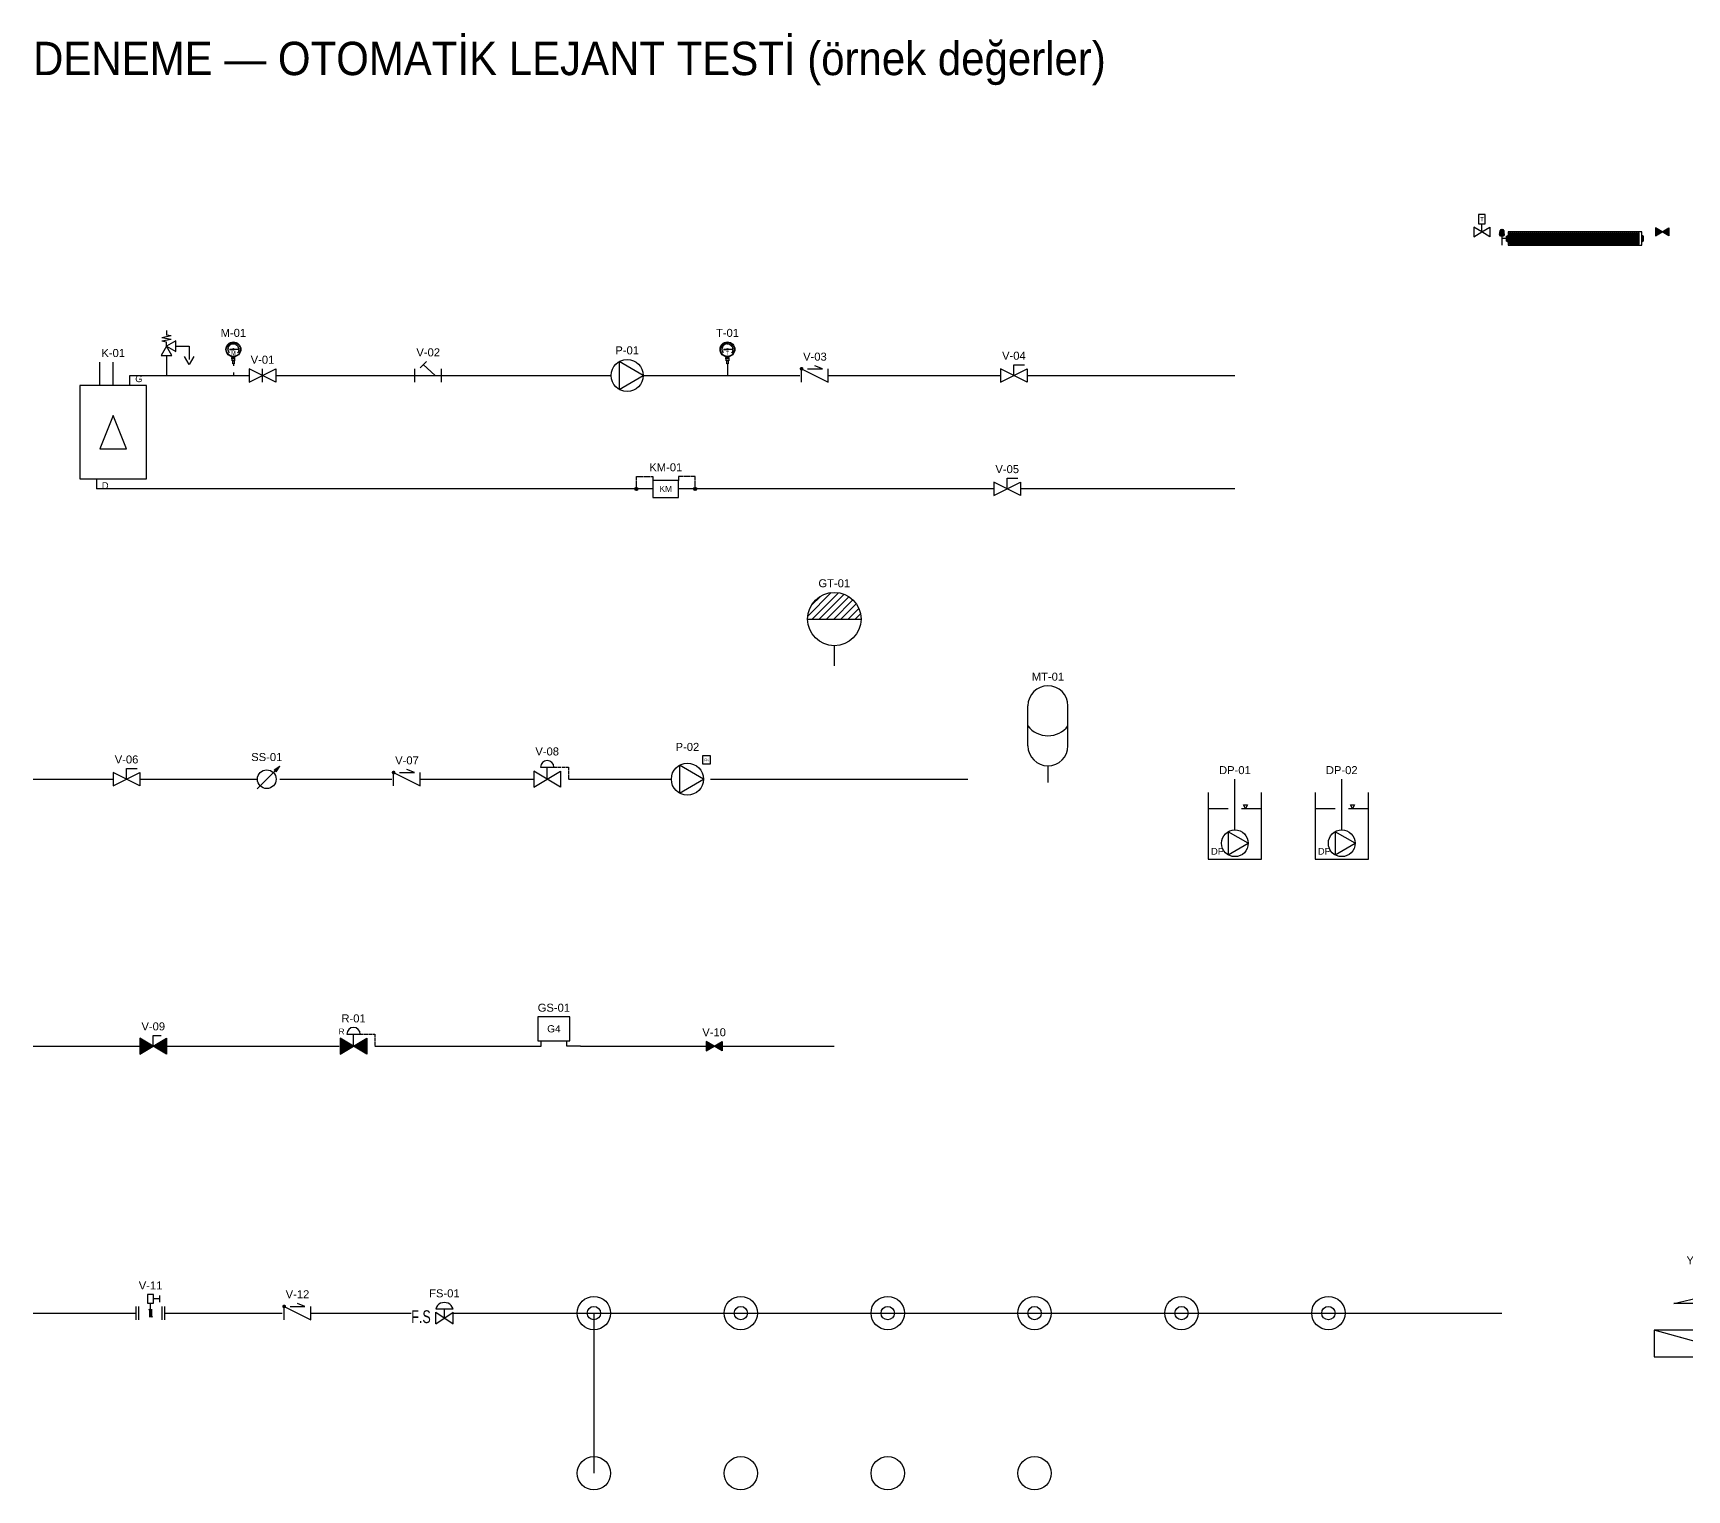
# Model space of a CAD drawing. Header units: centimetres. Extents: x 0 to 5366, y -611 to 559.
# Drawn here: x 0 to 1238, y -532 to 559 of the extents above; entities that cross this region are included whole.
import ezdxf
from ezdxf.enums import TextEntityAlignment as Align

# ---------------------------------------------------------------- set-up
doc = ezdxf.new("R2010")
doc.units = ezdxf.units.CM
doc.linetypes.add('DASHED', pattern=[1.524, 1.27, -0.254])
for name, color, linetype in [('MTY-RADYATÖR', 2, 'Continuous'), ('MTY-TEFRIS-CIKTI', 250, 'Continuous'), ('MTY-VANA', 1, 'Continuous'), ('ROTAS-DOGALGAZ-BORU', 2, 'Continuous'), ('ROTAS-DOGALGAZ-SEMBOL', 2, 'Continuous'), ('ROTAS-ISITMA-DONUS', 30, 'DASHED'), ('ROTAS-ISITMA-GIDIS', 10, 'Continuous'), ('ROTAS-ISITMA-SEMBOL', 1, 'Continuous'), ('ROTAS-LEJANT-BASLIK', 5, 'Continuous'), ('ROTAS-SIHHI-SEMBOL', 5, 'Continuous'), ('ROTAS-SIHHI-SOGUK-SU', 5, 'Continuous'), ('ROTAS-YANGIN-SEMBOL', 10, 'Continuous'), ('ROTAS-YANGIN-SPRINKLER-BORU', 140, 'Continuous')]:
    doc.layers.add(name, color=color, linetype=linetype)
doc.styles.add('CAP', font='wturkce.SHX', dxfattribs={"width": 0.65})
doc.styles.add('MTYCAPLT', font='arial.ttf', dxfattribs={"width": 0.65, "height": 1})
doc.styles.add('ROTAS', font='arial.ttf')

# ---------------------------------------------------------------- blocks, each defined once
blk = doc.blocks.new('ROTAS-KAZAN')
for p, q in [((-10, 35), (-10, 52.5)), ((0, 35), (0, 52.5)), ((12.5, 35), (12.5, 42.5)), ((-12.5, -35), (-12.5, -42.5))]:
    blk.add_line(p, q)
for points in [[(-25, -35), (25, -35), (25, 35), (-25, 35)], [(-10, -12.5), (10, -12.5), (0, 12.5)]]:
    blk.add_lwpolyline(points, close=True)
at = {"style": 'ROTAS'}
for s, p in [('G', (16.5, 40)), ('D', (-8.5, -40))]:
    blk.add_text(s, height=5, dxfattribs=at).set_placement(p, align=Align.MIDDLE_LEFT)
blk.add_attdef('NO', text='', height=6, dxfattribs=at).set_placement((0, 55.5), align=Align.BOTTOM_CENTER)
blk = doc.blocks.new('MTY-KELEBEK VANA')
at = {"layer": 'MTY-VANA'}
blk.add_line((0, -5), (0, 5), dxfattribs=at)
blk.add_lwpolyline([(-10, 5), (-10, -5), (10, 5), (10, -5), (-10, 5)], dxfattribs=at)
at = {"layer": 'MTY-VANA', "style": 'CAP', "width": 0.65}
blk.add_attdef('CAP', text='', height=5, rotation=206.5651, dxfattribs=at).set_placement((0, 0), align=Align.CENTER)
blk = doc.blocks.new('MTY-PISLIK TUTUCU')
at = {"layer": 'MTY-VANA'}
for p, q in [((-10, -5), (-10, 5)), ((-10, 0), (10, 0)), ((10, -5), (10, 5))]:
    blk.add_line(p, q, dxfattribs=at)
at = {"layer": 'MTY-VANA', "color": 1, "ltscale": 75}
for p, q in [((-6.1, 5.8), (-1.4, 10.5)), ((5.1, 0), (-3.7, 8.1))]:
    blk.add_line(p, q, dxfattribs=at)
at = {"layer": 'MTY-VANA', "style": 'CAP', "width": 0.65}
blk.add_attdef('CAP', text='', height=5, dxfattribs=at).set_placement((0, 0), align=Align.CENTER)
blk = doc.blocks.new('ROTAS-POMPA')
blk.add_lwpolyline([(12, 0), (-6, 10.4), (-6, -10.4)], close=True)
blk.add_circle((0, 0), 12)
at = {"style": 'ROTAS'}
blk.add_attdef('NO', text='', height=6, dxfattribs=at).set_placement((0, 15), align=Align.BOTTOM_CENTER)
blk = doc.blocks.new('MTY-CEKVALF VANA')
at = {"layer": 'MTY-VANA'}
h = blk.add_hatch(color=256, dxfattribs=at)
edge = h.paths.add_edge_path()
edge.add_arc((-10, 5), 1.41, 180, 540, ccw=False)
for p, q in [((-10, -5), (-10, 5)), ((-10, 5), (10, -5)), ((-5.6, 5), (5.6, 5)), ((5.6, 5), (0, 7.3)), ((10, -5), (10, 5))]:
    blk.add_line(p, q, dxfattribs=at)
at = {"layer": 'MTY-VANA', "style": 'CAP', "width": 0.65}
blk.add_attdef('CAP', text='', height=5, rotation=153.4349, dxfattribs=at).set_placement((0, 0), align=Align.CENTER)
blk = doc.blocks.new('MTY-KURESEL VANA')
at = {"layer": 'MTY-VANA'}
for p, q in [((0, 0), (0, 8)), ((0, 8), (8, 8))]:
    blk.add_line(p, q, dxfattribs=at)
blk.add_lwpolyline([(-10, 5), (-10, -5), (10, 5), (10, -5), (-10, 5)], dxfattribs=at)
at = {"layer": 'MTY-VANA', "style": 'CAP', "width": 0.65}
blk.add_attdef('CAP', text='', height=5, rotation=26.5651, dxfattribs=at).set_placement((0, 0), align=Align.CENTER)
blk = doc.blocks.new('ROTAS-KALORIMETRE')
for points in [[(-20.8, 0), (-20.8, 0.3), (-21, 0.6), (-21.2, 0.8), (-21.4, 1), (-21.7, 1.2), (-22, 1.2), (-22.3, 1.2), (-22.6, 1), (-22.8, 0.8), (-23, 0.6), (-23.2, 0.3), (-23.2, 0), (-23.2, -0.3), (-23, -0.6), (-22.8, -0.8), (-22.6, -1), (-22.3, -1.2), (-22, -1.2), (-21.7, -1.2), (-21.4, -1), (-21.2, -0.8), (-21, -0.6), (-20.8, -0.3)], [(23.2, 0), (23.2, 0.3), (23, 0.6), (22.8, 0.8), (22.6, 1), (22.3, 1.2), (22, 1.2), (21.7, 1.2), (21.4, 1), (21.2, 0.8), (21, 0.6), (20.8, 0.3), (20.8, 0), (20.8, -0.3), (21, -0.6), (21.2, -0.8), (21.4, -1), (21.7, -1.2), (22, -1.2), (22.3, -1.2), (22.6, -1), (22.8, -0.8), (23, -0.6), (23.2, -0.3)]]:
    blk.add_hatch(color=7).paths.add_polyline_path(points)
at = {"linetype": 'DASHED', "ltscale": 1.2}
for points in [[(-22, 1.2), (-22, 9.4), (-9.6, 9.4), (-9.6, 6.4)], [(22, 1.2), (22, 9.4), (9.6, 9.4), (9.6, 6.4)]]:
    blk.add_lwpolyline(points, dxfattribs=at)
blk.add_lwpolyline([(-9.6, -6.4), (9.6, -6.4), (9.6, 6.4), (-9.6, 6.4)], close=True)
for centre in [(-22, 0), (22, 0)]:
    blk.add_circle(centre, 1.2)
at = {"style": 'ROTAS'}
blk.add_text('KM', height=4.48, dxfattribs=at).set_placement((0, 0), align=Align.MIDDLE_CENTER)
blk.add_attdef('NO', text='', height=6, dxfattribs=at).set_placement((0, 12.4), align=Align.BOTTOM_CENTER)
blk = doc.blocks.new('ROTAS-GENLESME-KAPALI')
h = blk.add_hatch()
h.set_pattern_fill('ANSI31', scale=1.2)
h.paths.add_polyline_path([(20, 0), (19.6, 3.9), (18.5, 7.7), (16.6, 11.1), (14.1, 14.1), (11.1, 16.6), (7.7, 18.5), (3.9, 19.6), (0, 20), (-3.9, 19.6), (-7.7, 18.5), (-11.1, 16.6), (-14.1, 14.1), (-16.6, 11.1), (-18.5, 7.7), (-19.6, 3.9), (-20, 0)])
for p, q in [((-20, 0), (20, 0)), ((0, -20), (0, -35))]:
    blk.add_line(p, q)
blk.add_circle((0, 0), 20)
at = {"style": 'ROTAS'}
blk.add_attdef('NO', text='', height=6, dxfattribs=at).set_placement((0, 23), align=Align.BOTTOM_CENTER)
blk = doc.blocks.new('MTY-MANOMETRE')
at = {"layer": 'MTY-VANA', "color": 1}
for p, q in [((-3.7, 19.8), (-4.5, 19.9)), ((-3.7, 19.2), (-4.5, 19.1)), ((-3.5, 20.5), (-4.4, 20.7)), ((-3.6, 18.6), (-4.4, 18.4)), ((-3.3, 21.1), (-4.1, 21.4)), ((-3.3, 18), (-4.1, 17.6)), ((-3, 21.6), (-3.7, 22.1)), ((-3, 17.4), (-3.7, 16.9)), ((-2.6, 22.1), (-3.2, 22.7)), ((-2.7, 19.7), (-0.6, 19.7)), ((-2.7, 19.7), (-2.7, 19.3)), ((-2.7, 19.3), (-0.6, 19.4)), ((-2.1, 22.5), (-2.6, 23.2)), ((-1.5, 22.9), (-1.9, 23.6)), ((-1.2, 12.5), (-1.2, 13.4)), ((1.2, 12.5), (-1.2, 12.5)), ((-0.9, 23.1), (-1.1, 23.9)), ((0.9, 13.5), (-0.9, 13.5)), ((-0.9, 10.9), (-0.9, 12.5)), ((-0.7, 13.5), (-0.7, 14)), ((-0.5, 12.6), (-0.5, 13.4)), ((-0.3, 23.2), (-0.4, 24)), ((0.4, 23.2), (0.4, 24)), ((4.5, 19.5), (0.5, 19.6)), ((4.5, 19.5), (0.6, 19.4)), ((0.6, 12.6), (0.6, 13.4)), ((0.7, 13.5), (0.7, 14)), ((0.9, 12.5), (0.9, 10.9)), ((1, 23.1), (1.2, 23.9)), ((1.2, 12.5), (1.2, 13.4)), ((1.6, 22.9), (2, 23.6)), ((2.1, 22.5), (2.6, 23.2)), ((2.6, 22.1), (3.2, 22.7)), ((3, 17.4), (3.7, 16.9)), ((3.1, 21.6), (3.7, 22.1)), ((3.4, 21.1), (4.1, 21.4)), ((3.4, 17.9), (4.1, 17.6)), ((3.6, 20.5), (4.4, 20.7)), ((3.6, 18.5), (4.4, 18.3)), ((3.7, 19.8), (4.5, 19.9)), ((3.7, 19.2), (4.5, 19.1)), ((0.9, 10.9), (-0.9, 10.9)), ((-0.5, 8.6), (-0.5, 10.9)), ((0.5, 8.6), (-0.5, 8.6)), ((0, 8.6), (0, 7.3)), ((0, 2.3), (0, 0)), ((0.5, 10.9), (0.5, 8.6))]:
    blk.add_line(p, q, dxfattribs=at)
for radius in [5.58, 5.3, 0.576]:
    blk.add_circle((0, 19.5), radius, dxfattribs=at)
for centre, radius, start, end in [((-0.9, 13), 0.576, 54.6994, 125.3066), ((-0.9, 13.1), 0.576, 234.694, 305.3013), ((0, 12.2), 1.33, 65.9035, 113.6507), ((0, 13.8), 1.33, 246.3499, 294.0971), ((0.9, 13), 0.576, 54.6934, 125.3006), ((0.9, 13.1), 0.576, 234.7001, 305.3073)]:
    blk.add_arc(centre, radius, start, end, dxfattribs=at)
at = {"layer": 'MTY-VANA', "width": 0.7}
blk.add_text('M', height=3.59, dxfattribs=at).set_placement((0, 15, 0), align=Align.CENTER)
at = {"layer": 'MTY-VANA', "style": 'CAP', "width": 0.65}
blk.add_attdef('CAP', text='', height=5, rotation=90, dxfattribs=at).set_placement((0, 0), align=Align.CENTER)
blk = doc.blocks.new('MTY-TERMOMETRE')
at = {"layer": 'MTY-VANA', "color": 1}
for p, q in [((-3.7, 19.8), (-4.5, 19.9)), ((-3.7, 19.2), (-4.5, 19.1)), ((-3.5, 20.5), (-4.4, 20.7)), ((-3.6, 18.6), (-4.4, 18.4)), ((-3.3, 21.1), (-4.1, 21.4)), ((-3.3, 18), (-4.1, 17.6)), ((-3, 21.6), (-3.7, 22.1)), ((-3, 17.4), (-3.7, 16.9)), ((-2.6, 22.1), (-3.2, 22.7)), ((-2.7, 19.7), (-0.6, 19.7)), ((-2.7, 19.7), (-2.7, 19.3)), ((-2.7, 19.3), (-0.6, 19.4)), ((-2.1, 22.5), (-2.6, 23.2)), ((-1.5, 22.9), (-1.9, 23.6)), ((-1.2, 12.5), (-1.2, 13.4)), ((1.2, 12.5), (-1.2, 12.5)), ((-0.9, 23.1), (-1.1, 23.9)), ((0.9, 13.5), (-0.9, 13.5)), ((-0.9, 10.9), (-0.9, 12.5)), ((-0.7, 13.5), (-0.7, 14)), ((-0.5, 12.6), (-0.5, 13.4)), ((-0.3, 23.2), (-0.4, 24)), ((0.4, 23.2), (0.4, 24)), ((4.5, 19.5), (0.5, 19.6)), ((4.5, 19.5), (0.6, 19.4)), ((0.6, 12.6), (0.6, 13.4)), ((0.7, 13.5), (0.7, 14)), ((0.9, 12.5), (0.9, 10.9)), ((1, 23.1), (1.2, 23.9)), ((1.2, 12.5), (1.2, 13.4)), ((1.6, 22.9), (2, 23.6)), ((2.1, 22.5), (2.6, 23.2)), ((2.6, 22.1), (3.2, 22.7)), ((3, 17.4), (3.7, 16.9)), ((3.1, 21.6), (3.7, 22.1)), ((3.4, 21.1), (4.1, 21.4)), ((3.4, 17.9), (4.1, 17.6)), ((3.6, 20.5), (4.4, 20.7)), ((3.6, 18.5), (4.4, 18.3)), ((3.7, 19.8), (4.5, 19.9)), ((3.7, 19.2), (4.5, 19.1)), ((0.9, 10.9), (-0.9, 10.9)), ((-0.5, 8.6), (-0.5, 10.9)), ((0.5, 8.6), (-0.5, 8.6)), ((0, 8.6), (0, 0)), ((0.5, 10.9), (0.5, 8.6))]:
    blk.add_line(p, q, dxfattribs=at)
for radius in [5.58, 5.3, 0.576]:
    blk.add_circle((0, 19.5), radius, dxfattribs=at)
for centre, radius, start, end in [((-0.9, 13), 0.576, 54.6994, 125.3066), ((-0.9, 13.1), 0.576, 234.694, 305.3013), ((0, 12.2), 1.33, 65.9035, 113.6507), ((0, 13.8), 1.33, 246.3499, 294.0971), ((0.9, 13), 0.576, 54.6934, 125.3006), ((0.9, 13.1), 0.576, 234.7001, 305.3073)]:
    blk.add_arc(centre, radius, start, end, dxfattribs=at)
at = {"layer": 'MTY-VANA', "style": 'MTYCAPLT', "width": 0.65}
blk.add_text('T', height=3, dxfattribs=at).set_placement((0, 15, 0), align=Align.CENTER)
blk.add_attdef('CAP', text='', height=1, rotation=270, dxfattribs=at).set_placement((0, 0), align=Align.CENTER)
blk = doc.blocks.new('MTY-EMNİYET VENTİLİ')
at = {"layer": 'MTY-VANA'}
for p, q in [((3.5, 29.6), (-3.5, 28.3)), ((3.5, 27), (-3.5, 28.3)), ((3.5, 27), (-3.5, 25.6)), ((0, 25), (-3.5, 25.6)), ((0, 33.7), (0, 30.3)), ((3.5, 29.6), (0, 30.3)), ((7, 26), (0, 22)), ((0, 22), (0, 25)), ((7, 18), (7, 26)), ((0, 22), (-4, 15)), ((-4, 15), (4, 15)), ((0, 22), (7, 18)), ((4, 15), (0, 22)), ((0, 15), (0, 0)), ((7, 22), (17, 22)), ((17, 8.3), (13.5, 14.3)), ((17, 22), (17, 12)), ((20.5, 14.3), (17, 8.3))]:
    blk.add_line(p, q, dxfattribs=at)
at = {"layer": 'MTY-VANA', "style": 'MTYCAPLT', "width": 0.65}
blk.add_attdef('CAP', text='', height=10, rotation=358.601, dxfattribs=at).set_placement((0.8, 6.1), align=Align.CENTER)
blk = doc.blocks.new('MTY-SU SAYACI')
at = {"layer": 'MTY-VANA'}
blk.add_hatch(color=256, dxfattribs=at).paths.add_polyline_path([(9.8, 9.8), (5.6, 7), (7, 5.6)])
for p, q in [((-7.3, -7.3), (6.3, 6.3)), ((5.6, 7), (9.8, 9.8)), ((7, 5.6), (5.6, 7)), ((7, 5.6), (9.8, 9.8))]:
    blk.add_line(p, q, dxfattribs=at)
blk.add_circle((0, 0), 7, dxfattribs=at)
blk.add_attdef('CAP', (2, 0.9), '', height=2.5, rotation=225, dxfattribs=at)
blk = doc.blocks.new('ROTAS-BASINC-DUSURUCU')
for p, q in [((-5, 9), (5, 9)), ((0, 0), (0, 9))]:
    blk.add_line(p, q)
for points in [[(-10, 6), (-10, -6), (0, 0)], [(10, 6), (10, -6), (0, 0)]]:
    blk.add_lwpolyline(points, close=True)
at = {"linetype": 'DASHED', "ltscale": 2}
blk.add_lwpolyline([(5, 9), (16, 9), (16, 0)], dxfattribs=at)
blk.add_arc((0, 9), 5, 0, 180)
at = {"style": 'ROTAS'}
blk.add_attdef('NO', text='', height=6, dxfattribs=at).set_placement((0, 18), align=Align.BOTTOM_CENTER)
blk = doc.blocks.new('ROTAS-POMPA-FK')
for points in [[(11.4, 11.4), (17.4, 11.4), (17.4, 17.4), (11.4, 17.4)], [(12, 0), (-6, 10.4), (-6, -10.4)]]:
    blk.add_lwpolyline(points, close=True)
blk.add_circle((0, 0), 12)
at = {"style": 'ROTAS'}
blk.add_text('FK', height=1.92, dxfattribs=at).set_placement((14.4, 14.4), align=Align.MIDDLE_CENTER)
blk.add_attdef('NO', text='', height=6, dxfattribs=at).set_placement((0, 22), align=Align.BOTTOM_CENTER)
blk = doc.blocks.new('ROTAS-MEMBRANLI-TANK')
for p, q in [((-15, -15), (-15, 15)), ((15, -15), (15, 15)), ((0, -30), (0, -42.5))]:
    blk.add_line(p, q)
for centre, radius, start, end in [((0, 15), 15, 0, 180), ((0, 11.25), 18.75, 216.8699, 323.1301), ((0, -15), 15, 180, 360)]:
    blk.add_arc(centre, radius, start, end)
at = {"style": 'ROTAS'}
blk.add_attdef('NO', text='', height=6, dxfattribs=at).set_placement((0, 33), align=Align.BOTTOM_CENTER)
blk = doc.blocks.new('ROTAS-DALGIC-POMPA')
for p, q in [((0, 22), (0, 60)), ((-20, 38), (-5, 38)), ((5, 38), (20, 38))]:
    blk.add_line(p, q)
blk.add_lwpolyline([(-20, 50), (-20, 0), (20, 0), (20, 50)])
for points in [[(6.5, 40.7), (9.5, 40.7), (8, 38)], [(10, 12), (-5, 20.66), (-5, 3.34)]]:
    blk.add_lwpolyline(points, close=True)
blk.add_circle((0, 12), 10)
at = {"style": 'ROTAS'}
blk.add_text('DP', height=5, dxfattribs=at).set_placement((-13, 6), align=Align.MIDDLE_CENTER)
blk.add_attdef('NO', text='', height=6, dxfattribs=at).set_placement((0, 63), align=Align.BOTTOM_CENTER)
blk = doc.blocks.new('ROTAS-GAZ-KESME-VANASI')
for points in [[(-10, 6), (-10, -6), (0, 0)], [(10, 6), (10, -6), (0, 0)]]:
    blk.add_hatch(color=7).paths.add_polyline_path(points)
for p, q in [((0, 0), (0, 8)), ((0, 8), (6, 8))]:
    blk.add_line(p, q)
for points in [[(-10, 6), (-10, -6), (0, 0)], [(10, 6), (10, -6), (0, 0)]]:
    blk.add_lwpolyline(points, close=True)
at = {"style": 'ROTAS'}
blk.add_attdef('NO', text='', height=6, dxfattribs=at).set_placement((0, 12), align=Align.BOTTOM_CENTER)
blk = doc.blocks.new('ROTAS-REGULATOR')
for points in [[(-10, 6), (-10, -6), (0, 0)], [(10, 6), (10, -6), (0, 0)]]:
    blk.add_hatch(color=7).paths.add_polyline_path(points)
for p, q in [((-5, 9), (5, 9)), ((0, 0), (0, 9))]:
    blk.add_line(p, q)
for points in [[(-10, 6), (-10, -6), (0, 0)], [(10, 6), (10, -6), (0, 0)]]:
    blk.add_lwpolyline(points, close=True)
at = {"linetype": 'DASHED', "ltscale": 2}
blk.add_lwpolyline([(5, 9), (16, 9), (16, 0)], dxfattribs=at)
blk.add_arc((0, 9), 5, 0, 180)
at = {"style": 'ROTAS'}
blk.add_text('R', height=4.4, dxfattribs=at).set_placement((-9, 11), align=Align.MIDDLE_CENTER)
blk.add_attdef('NO', text='', height=6, dxfattribs=at).set_placement((0, 18), align=Align.BOTTOM_CENTER)
blk = doc.blocks.new('ROTAS-GAZ-SAYACI')
blk.add_lwpolyline([(-12, 4), (12, 4), (12, 22), (-12, 22)], close=True)
for points in [[(-20, 0), (-9.6, 0), (-9.6, 4)], [(20, 0), (9.6, 0), (9.6, 4)]]:
    blk.add_lwpolyline(points)
at = {"style": 'ROTAS'}
blk.add_text('G4', height=5.4, dxfattribs=at).set_placement((0, 13), align=Align.MIDDLE_CENTER)
blk.add_attdef('NO', text='', height=6, dxfattribs=at).set_placement((0, 25), align=Align.BOTTOM_CENTER)
blk = doc.blocks.new('ROTAS-GAZ-CIHAZ-VANASI')
for points in [[(-6, 3.6), (-6, -3.6), (0, 0)], [(6, 3.6), (6, -3.6), (0, 0)]]:
    blk.add_hatch(color=7).paths.add_polyline_path(points)
for points in [[(-6, 3.6), (-6, -3.6), (0, 0)], [(6, 3.6), (6, -3.6), (0, 0)]]:
    blk.add_lwpolyline(points, close=True)
blk = doc.blocks.new('MTY-IZLENEBILIR KELEBEK VANA')
at = {"layer": 'MTY-VANA'}
for p, q in [((7, 8.2), (7, 13.1)), ((7, 8.2), (7, 13.1)), ((7, 8.2), (7, 13.1)), ((7, 8.2), (7, 13.1)), ((-1.2, 3.1), (1.2, -3.1)), ((-1.2, 3.1), (1.2, -3.1)), ((-1.2, 3.1), (1.2, -3.1)), ((7, 10.6), (2.2, 10.6)), ((7, 10.6), (2.2, 10.6)), ((7, 10.6), (2.2, 10.6)), ((7, 10.6), (2.2, 10.6))]:
    blk.add_line(p, q, dxfattribs=at)
at = {"layer": 'MTY-VANA', "linetype": 'Continuous'}
for p, q in [((-10.7, -5.1), (-10.7, 4.9)), ((-10.7, -5.1), (-10.7, 4.9)), ((-10.7, -5.1), (-10.7, 4.9)), ((-10.7, -5.1), (-10.7, 4.9)), ((-8.7, -5.1), (-8.7, 4.9)), ((-8.7, -5.1), (-8.7, 4.9)), ((-8.7, -5.1), (-8.7, 4.9)), ((-8.7, -5.1), (-8.7, 4.9)), ((0, 0), (0, 7.4)), ((0, 0), (0, 7.4)), ((0, 0), (0, 7.4)), ((0, 0), (0, 7.4)), ((8.7, -5.1), (8.7, 4.9)), ((8.7, -5.1), (8.7, 4.9)), ((8.7, -5.1), (8.7, 4.9)), ((8.7, -5.1), (8.7, 4.9)), ((10.7, -5.1), (10.7, 4.9)), ((10.7, -5.1), (10.7, 4.9)), ((10.7, -5.1), (10.7, 4.9)), ((10.7, -5.1), (10.7, 4.9))]:
    blk.add_line(p, q, dxfattribs=at)
at = {"layer": 'MTY-VANA'}
blk.add_lwpolyline([(-2.2, 13.9), (-2.2, 7.4), (2.2, 7.4), (2.2, 13.9)], close=True, dxfattribs=at)
blk.add_lwpolyline([(-2.2, 13.9), (-2.2, 7.4), (2.2, 7.4), (2.2, 13.9)], close=True, dxfattribs=at)
blk.add_lwpolyline([(-2.2, 13.9), (-2.2, 7.4), (2.2, 7.4), (2.2, 13.9)], close=True, dxfattribs=at)
blk.add_lwpolyline([(-2.2, 13.9), (-2.2, 7.4), (2.2, 7.4), (2.2, 13.9)], close=True, dxfattribs=at)
at = {"layer": 'MTY-VANA', "linetype": 'Continuous'}
blk.add_trace([(-1.2, 3.1), (1.2, 3.1), (-1.2, -3.1), (1.2, -3.1)], dxfattribs=at)
blk.add_trace([(-1.2, 3.1), (1.2, 3.1), (-1.2, -3.1), (1.2, -3.1)], dxfattribs=at)
blk.add_trace([(-1.2, 3.1), (1.2, 3.1), (-1.2, -3.1), (1.2, -3.1)], dxfattribs=at)
blk.add_trace([(-1.2, 3.1), (1.2, 3.1), (-1.2, -3.1), (1.2, -3.1)], dxfattribs=at)
at = {"layer": 'MTY-VANA', "style": 'CAP', "width": 0.65}
blk.add_attdef('CAP', text='', height=5, rotation=270, dxfattribs=at).set_placement((0, 0), align=Align.CENTER)
blk = doc.blocks.new('ROTAS-AKIS-ANAHTARI')
for p, q in [((-6.5, 3.1), (6.5, 3.1)), ((-6.5, -8), (-6.5, 0.8)), ((-6.5, 0.8), (6.5, -8)), ((-6.5, -8), (6.5, 0.8)), ((0, -3.6), (0, 3.1)), ((6.5, -8), (6.5, 0.8))]:
    blk.add_line(p, q)
blk.add_lwpolyline([(6.5, 3.1), (5.9, 4.4), (5.1, 5.6), (4, 6.6), (2.8, 7.4), (1.4, 7.8), (0, 8), (-1.5, 7.8), (-2.9, 7.4), (-4.1, 6.6), (-5.2, 5.6), (-6, 4.4), (-6.5, 3.1)])
at = {"style": 'ROTAS', "width": 0.7}
blk.add_text('F.S', height=9.6, dxfattribs=at).set_placement((-24.8, -7.5))
at = {"style": 'ROTAS'}
blk.add_attdef('NO', text='', height=6, dxfattribs=at).set_placement((0, 11), align=Align.BOTTOM_CENTER)
blk = doc.blocks.new('ROTAS-SPRINKLER-SARKIK')
for radius in [12.5, 5]:
    blk.add_circle((0, 0), radius)
blk = doc.blocks.new('ROTAS-SPRINKLER-DIK')
blk.add_circle((0, 0), 12.5)
blk = doc.blocks.new('ROTAS-YANGIN-DOLABI-PLAN')
for p, q in [((0, 32.8), (-5, 22)), ((5, 22), (0, 32.8)), ((-5, 22), (5, 22)), ((0, 22), (0, 12.3)), ((-21.2, 7.3), (0, 12.3)), ((21.2, 7.3), (-21.2, 7.3)), ((0, 2.3), (21.2, 7.3)), ((0, 2.3), (0, -7.8)), ((36, -32.8), (-36, -12.8)), ((30, -22.8), (30, -22.8))]:
    blk.add_line(p, q)
for points in [[(-36, -12.8), (-36, -32.8), (36, -32.8), (36, -12.8), (-36, -12.8)], [(36, -32.8), (-36, -12.8), (-36, -32.8), (36, -32.8)]]:
    blk.add_lwpolyline(points)
blk.add_circle((30, -22.8), 3.25)
at = {"style": 'ROTAS'}
blk.add_attdef('NO', text='', height=6, dxfattribs=at).set_placement((0, 35.8), align=Align.BOTTOM_CENTER)
blk = doc.blocks.new('MTY-RADYATOR Panel')
at = {"layer": 'MTY-RADYATÖR', "color": 15}
for p, q in [((-1.9, 8.2), (-1.4, 11.2)), ((-1.9, 8.2), (1.9, 8.2)), ((1.9, 8), (-1.9, 8)), ((-1.4, 11.2), (1.4, 11.2)), ((-1.3, 11.2), (-1.3, 8.2)), ((-1.1, 11.7), (1.1, 11.7)), ((-1.1, 7.2), (1.1, 7.2)), ((-0.7, 11.2), (-0.7, 8.2)), ((-0.6, 11.9), (0.6, 11.9)), ((0, 11.2), (0, 8.2)), ((0.6, 11.2), (0.6, 8.2)), ((1.3, 11.2), (1.3, 8.2)), ((1.9, 8.2), (1.4, 11.2)), ((3.4, 6.9), (3.8, 6.9)), ((3.4, 3.1), (3.4, 6.9)), ((3.4, 6.3), (3.8, 6.3)), ((3.4, 3.7), (3.8, 3.7)), ((3.4, 3.1), (3.8, 3.1)), ((3.8, 2.8), (3.8, 7.2)), ((3.8, 7.2), (4, 7.2)), ((3.8, 2.8), (4, 2.8)), ((4, 7.2), (4.4, 7.3)), ((4, 2.8), (4, 7.2)), ((4, 2.8), (4.4, 2.7)), ((105.3, 7.2), (104.9, 7.3)), ((105.3, 2.8), (104.9, 2.7)), ((105.3, 2.8), (105.3, 7.2)), ((105.5, 7.2), (105.3, 7.2)), ((105.5, 2.8), (105.3, 2.8)), ((105.5, 2.8), (105.5, 7.2)), ((105.9, 6.9), (105.5, 6.9)), ((105.9, 6.3), (105.5, 6.3)), ((105.9, 3.7), (105.5, 3.7)), ((105.9, 3.1), (105.5, 3.1)), ((105.9, 3.1), (105.9, 6.9))]:
    blk.add_line(p, q, dxfattribs=at)
at = {"layer": 'MTY-RADYATÖR', "color": 15, "ltscale": 0.3}
for p, q in [((0, 7.2), (0, 0)), ((3.8, 5), (0, 5))]:
    blk.add_line(p, q, dxfattribs=at)
at = {"layer": 'MTY-RADYATÖR'}
for p, q in [((5.7, 9), (5.7, 1)), ((6.7, 1), (6.7, 9)), ((7.2, 9), (7.2, 1)), ((8.2, 1), (8.2, 9)), ((8.7, 9), (8.7, 1)), ((9.7, 1), (9.7, 9)), ((10.2, 9), (10.2, 1)), ((11.2, 1), (11.2, 9)), ((11.7, 9), (11.7, 1)), ((12.7, 1), (12.7, 9)), ((13.2, 9), (13.2, 1)), ((14.2, 1), (14.2, 9)), ((14.7, 9), (14.7, 1)), ((15.7, 1), (15.7, 9)), ((16.2, 9), (16.2, 1)), ((17.2, 1), (17.2, 9)), ((17.7, 9), (17.7, 1)), ((18.7, 1), (18.7, 9)), ((19.2, 9), (19.2, 1)), ((20.2, 1), (20.2, 9)), ((20.7, 9), (20.7, 1)), ((21.7, 1), (21.7, 9)), ((22.2, 9), (22.2, 1)), ((23.2, 1), (23.2, 9)), ((23.7, 9), (23.7, 1)), ((24.7, 1), (24.7, 9)), ((25.2, 9), (25.2, 1)), ((26.2, 1), (26.2, 9)), ((26.7, 9), (26.7, 1)), ((27.7, 1), (27.7, 9)), ((28.2, 9), (28.2, 1)), ((29.2, 1), (29.2, 9)), ((29.7, 9), (29.7, 1)), ((30.7, 1), (30.7, 9)), ((31.2, 9), (31.2, 1)), ((32.2, 1), (32.2, 9)), ((32.7, 9), (32.7, 1)), ((33.7, 1), (33.7, 9)), ((34.2, 9), (34.2, 1)), ((35.2, 1), (35.2, 9)), ((35.7, 9), (35.7, 1)), ((36.7, 1), (36.7, 9)), ((37.2, 9), (37.2, 1)), ((38.2, 1), (38.2, 9)), ((38.7, 9), (38.7, 1)), ((39.7, 1), (39.7, 9)), ((40.2, 9), (40.2, 1)), ((41.2, 1), (41.2, 9)), ((41.7, 9), (41.7, 1)), ((42.7, 1), (42.7, 9)), ((43.2, 9), (43.2, 1)), ((44.2, 1), (44.2, 9)), ((44.7, 9), (44.7, 1)), ((45.7, 1), (45.7, 9)), ((46.2, 9), (46.2, 1)), ((47.2, 1), (47.2, 9)), ((47.7, 9), (47.7, 1)), ((48.7, 1), (48.7, 9)), ((49.2, 9), (49.2, 1)), ((50.2, 1), (50.2, 9)), ((50.7, 9), (50.7, 1)), ((51.7, 1), (51.7, 9)), ((52.2, 9), (52.2, 1)), ((53.2, 1), (53.2, 9)), ((53.7, 9), (53.7, 1)), ((54.7, 1), (54.7, 9)), ((55.2, 9), (55.2, 1)), ((56.2, 1), (56.2, 9)), ((56.7, 9), (56.7, 1)), ((57.7, 1), (57.7, 9)), ((58.2, 9), (58.2, 1)), ((59.2, 1), (59.2, 9)), ((59.7, 9), (59.7, 1)), ((60.7, 1), (60.7, 9)), ((61.2, 9), (61.2, 1)), ((62.2, 1), (62.2, 9)), ((62.7, 9), (62.7, 1)), ((63.7, 1), (63.7, 9)), ((64.2, 9), (64.2, 1)), ((65.2, 1), (65.2, 9)), ((65.7, 9), (65.7, 1)), ((66.7, 1), (66.7, 9)), ((67.2, 9), (67.2, 1)), ((68.2, 1), (68.2, 9)), ((68.7, 9), (68.7, 1)), ((69.7, 1), (69.7, 9)), ((70.2, 9), (70.2, 1)), ((71.2, 1), (71.2, 9)), ((71.7, 9), (71.7, 1)), ((72.7, 1), (72.7, 9)), ((73.2, 9), (73.2, 1)), ((74.2, 1), (74.2, 9)), ((74.7, 9), (74.7, 1)), ((75.7, 1), (75.7, 9)), ((76.2, 9), (76.2, 1)), ((77.2, 1), (77.2, 9)), ((77.7, 9), (77.7, 1)), ((78.7, 1), (78.7, 9)), ((79.2, 9), (79.2, 1)), ((80.2, 1), (80.2, 9)), ((80.7, 9), (80.7, 1)), ((81.7, 1), (81.7, 9)), ((82.2, 9), (82.2, 1)), ((83.2, 1), (83.2, 9)), ((83.7, 9), (83.7, 1)), ((84.7, 1), (84.7, 9)), ((85.2, 9), (85.2, 1)), ((86.2, 1), (86.2, 9)), ((86.7, 9), (86.7, 1)), ((87.7, 1), (87.7, 9)), ((88.2, 9), (88.2, 1)), ((89.2, 1), (89.2, 9)), ((89.7, 9), (89.7, 1)), ((90.7, 1), (90.7, 9)), ((91.2, 9), (91.2, 1)), ((92.2, 1), (92.2, 9)), ((92.7, 9), (92.7, 1)), ((93.7, 1), (93.7, 9)), ((94.2, 9), (94.2, 1)), ((95.2, 1), (95.2, 9)), ((95.7, 9), (95.7, 1)), ((96.7, 1), (96.7, 9)), ((97.2, 9), (97.2, 1)), ((98.2, 1), (98.2, 9)), ((98.7, 9), (98.7, 1)), ((99.7, 1), (99.7, 9)), ((100.2, 9), (100.2, 1)), ((101.2, 1), (101.2, 9)), ((101.7, 9), (101.7, 1)), ((102.7, 1), (102.7, 9))]:
    blk.add_line(p, q, dxfattribs=at)
at = {"layer": 'MTY-RADYATÖR', "color": 15}
blk.add_lwpolyline([(4.7, 0), (104.7, 0), (104.7, 10), (4.7, 10)], close=True, dxfattribs=at)
for centre, start, end in [((4.4, 7.5), 274, 350), ((4.4, 2.5), 10, 86), ((104.9, 7.5), 190, 266), ((104.9, 2.5), 94, 170)]:
    blk.add_arc(centre, 0.245, start, end, dxfattribs=at)
at = {"layer": 'MTY-RADYATÖR'}
for centre, start, end in [((6.2, 9), 0, 180), ((6.2, 1), 180, 0), ((7.7, 9), 0, 180), ((7.7, 1), 180, 0), ((9.2, 9), 0, 180), ((9.2, 1), 180, 0), ((10.7, 9), 0, 180), ((10.7, 1), 180, 0), ((12.2, 9), 0, 180), ((12.2, 1), 180, 0), ((13.7, 9), 0, 180), ((13.7, 1), 180, 0), ((15.2, 9), 0, 180), ((15.2, 1), 180, 0), ((16.7, 9), 0, 180), ((16.7, 1), 180, 0), ((18.2, 9), 0, 180), ((18.2, 1), 180, 0), ((19.7, 9), 0, 180), ((19.7, 1), 180, 0), ((21.2, 9), 0, 180), ((21.2, 1), 180, 0), ((22.7, 9), 0, 180), ((22.7, 1), 180, 0), ((24.2, 9), 0, 180), ((24.2, 1), 180, 0), ((25.7, 9), 0, 180), ((25.7, 1), 180, 0), ((27.2, 9), 0, 180), ((27.2, 1), 180, 0), ((28.7, 9), 0, 180), ((28.7, 1), 180, 0), ((30.2, 9), 0, 180), ((30.2, 1), 180, 0), ((31.7, 9), 0, 180), ((31.7, 1), 180, 0), ((33.2, 9), 0, 180), ((33.2, 1), 180, 0), ((34.7, 9), 0, 180), ((34.7, 1), 180, 0), ((36.2, 9), 0, 180), ((36.2, 1), 180, 0), ((37.7, 9), 0, 180), ((37.7, 1), 180, 0), ((39.2, 9), 0, 180), ((39.2, 1), 180, 0), ((40.7, 9), 0, 180), ((40.7, 1), 180, 0), ((42.2, 9), 0, 180), ((42.2, 1), 180, 0), ((43.7, 9), 0, 180), ((43.7, 1), 180, 0), ((45.2, 9), 0, 180), ((45.2, 1), 180, 0), ((46.7, 9), 0, 180), ((46.7, 1), 180, 0), ((48.2, 9), 0, 180), ((48.2, 1), 180, 0), ((49.7, 9), 0, 180), ((49.7, 1), 180, 0), ((51.2, 9), 0, 180), ((51.2, 1), 180, 0), ((52.7, 9), 0, 180), ((52.7, 1), 180, 0), ((54.2, 9), 0, 180), ((54.2, 1), 180, 0), ((55.7, 9), 0, 180), ((55.7, 1), 180, 0), ((57.2, 9), 0, 180), ((57.2, 1), 180, 0), ((58.7, 9), 0, 180), ((58.7, 1), 180, 0), ((60.2, 9), 0, 180), ((60.2, 1), 180, 0), ((61.7, 9), 0, 180), ((61.7, 1), 180, 0), ((63.2, 9), 0, 180), ((63.2, 1), 180, 0), ((64.7, 9), 0, 180), ((64.7, 1), 180, 0), ((66.2, 9), 0, 180), ((66.2, 1), 180, 0), ((67.7, 9), 0, 180), ((67.7, 1), 180, 0), ((69.2, 9), 0, 180), ((69.2, 1), 180, 0), ((70.7, 9), 0, 180), ((70.7, 1), 180, 0), ((72.2, 9), 0, 180), ((72.2, 1), 180, 0), ((73.7, 9), 0, 180), ((73.7, 1), 180, 0), ((75.2, 9), 0, 180), ((75.2, 1), 180, 0), ((76.7, 9), 0, 180), ((76.7, 1), 180, 0), ((78.2, 9), 0, 180), ((78.2, 1), 180, 0), ((79.7, 9), 0, 180), ((79.7, 1), 180, 0), ((81.2, 9), 0, 180), ((81.2, 1), 180, 0), ((82.7, 9), 0, 180), ((82.7, 1), 180, 0), ((84.2, 9), 0, 180), ((84.2, 1), 180, 0), ((85.7, 9), 0, 180), ((85.7, 1), 180, 0), ((87.2, 9), 0, 180), ((87.2, 1), 180, 0), ((88.7, 9), 0, 180), ((88.7, 1), 180, 0), ((90.2, 9), 0, 180), ((90.2, 1), 180, 0), ((91.7, 9), 0, 180), ((91.7, 1), 180, 0), ((93.2, 9), 0, 180), ((93.2, 1), 180, 0), ((94.7, 9), 0, 180), ((94.7, 1), 180, 0), ((96.2, 9), 0, 180), ((96.2, 1), 180, 0), ((97.7, 9), 0, 180), ((97.7, 1), 180, 0), ((99.2, 9), 0, 180), ((99.2, 1), 180, 0), ((100.7, 9), 0, 180), ((100.7, 1), 180, 0), ((102.2, 9), 0, 180), ((102.2, 1), 180, 0)]:
    blk.add_arc(centre, 0.5, start, end, dxfattribs=at)
at = {"layer": 'MTY-RADYATÖR', "color": 15}
for centre, major_axis, start_param, end_param in [((-1.1, 8), (0.584, 0.584), 2.161559, 3.926991), ((-0.6, 11), (0.584, 0.584), 0.785398, 2.161559), ((0.6, 11), (-0.584, 0.584), 4.121626, 5.497787), ((1.1, 8), (0.584, 0.584), 3.926991, 5.692422)]:
    blk.add_ellipse(centre, major_axis=major_axis, ratio=1, start_param=start_param, end_param=end_param, dxfattribs=at)
at = {"layer": 'MTY-RADYATÖR', "style": 'MTYCAPLT', "width": 0.65}
blk.add_attdef('RAD', text='', height=10, dxfattribs=at).set_placement((54.7, 22.5), align=Align.MIDDLE_CENTER)
at = {"layer": 'MTY-TEFRIS-CIKTI', "style": 'MTYCAPLT', "width": 0.65}
blk.add_attdef('NO', text='', height=6, dxfattribs=at).set_placement((54.7, 35), align=Align.MIDDLE_CENTER)
blk = doc.blocks.new('ROTAS-TERMOSTATIK-VANA')
blk.add_line((0, 0), (0, 6))
for points in [[(-2.5, 6), (2.5, 6), (2.5, 13), (-2.5, 13)], [(-6, 3.6), (-6, -3.6), (0, 0)], [(6, 3.6), (6, -3.6), (0, 0)]]:
    blk.add_lwpolyline(points, close=True)
at = {"style": 'ROTAS'}
blk.add_text('T', height=3.2, dxfattribs=at).set_placement((0, 9.5), align=Align.MIDDLE_CENTER)
blk = doc.blocks.new('ROTAS-RAKORLU-DONUS')
for points in [[(-5, 3), (-5, -3), (0, 0)], [(5, 3), (5, -3), (0, 0)]]:
    blk.add_hatch(color=7).paths.add_polyline_path(points)
for points in [[(-5, 3), (-5, -3), (0, 0)], [(5, 3), (5, -3), (0, 0)]]:
    blk.add_lwpolyline(points, close=True)
blk = doc.blocks.new('DENEME-RADYATOR-GRUBU')
at = {"layer": 'ROTAS-ISITMA-SEMBOL'}
for name, p in [('ROTAS-TERMOSTATIK-VANA', (-15, 10)), ('ROTAS-RAKORLU-DONUS', (120, 10)), ('MTY-RADYATOR Panel', (0, 0))]:
    blk.add_blockref(name, p, dxfattribs=at)

msp = doc.modelspace()

# ---------------------------------------------------------------- linework, layer by layer
at = {"layer": 'ROTAS-DOGALGAZ-BORU'}
for points in [[(0, -200), (80, -200)], [(100, -200), (229.1, -200)], [(256, -200), (370, -200)], [(410, -200), (504, -200)], [(516, -200), (600, -200)]]:
    msp.add_lwpolyline(points, dxfattribs=at)
at = {"layer": 'ROTAS-ISITMA-DONUS'}
for points in [[(464.1, 217.5), (47.5, 217.5)], [(719.5, 217.5), (483.4, 217.5)], [(900, 217.5), (739.5, 217.5)]]:
    msp.add_lwpolyline(points, dxfattribs=at)
at = {"layer": 'ROTAS-ISITMA-GIDIS'}
for points in [[(72.5, 302.5), (161.8, 302.5)], [(181.8, 302.5), (432.9, 302.5)], [(456.9, 302.5), (574.1, 302.5)], [(595.5, 302.5), (724.5, 302.5)], [(744.5, 302.5), (900, 302.5)]]:
    msp.add_lwpolyline(points, dxfattribs=at)
at = {"layer": 'ROTAS-SIHHI-SOGUK-SU'}
for points in [[(0, 0), (60, 0)], [(80, 0), (167.7, 0)], [(184.8, 0), (268.6, 0)], [(290, 0), (375, 0)], [(401, 0), (478, 0)], [(507.4, 0), (700, 0)]]:
    msp.add_lwpolyline(points, dxfattribs=at)
at = {"layer": 'ROTAS-YANGIN-SPRINKLER-BORU'}
for points in [[(0, -400), (77.3, -400)], [(98.7, -400), (186.6, -400)], [(208, -400), (283.2, -400)], [(314.5, -400), (1100, -400)], [(420, -400), (420, -520)]]:
    msp.add_lwpolyline(points, dxfattribs=at)

# ---------------------------------------------------------------- block references
at = {"layer": 'ROTAS-DOGALGAZ-SEMBOL'}
ref = msp.add_blockref('ROTAS-GAZ-SAYACI', (390, -200), dxfattribs=at)
ref.add_attrib('NO', 'GS-01', dxfattribs={"layer": '0', "height": 6, "style": 'ROTAS'}).set_placement((390, -176), align=Align.BOTTOM_CENTER)
ref = msp.add_blockref('ROTAS-GAZ-KESME-VANASI', (90, -200), dxfattribs=at)
ref.add_attrib('NO', 'V-09', dxfattribs={"layer": '0', "height": 6, "style": 'ROTAS'}).set_placement((90, -190), align=Align.BOTTOM_CENTER)
ref = msp.add_blockref('ROTAS-REGULATOR', (240, -200), dxfattribs=at)
ref.add_attrib('NO', 'R-01', dxfattribs={"layer": '0', "height": 6, "style": 'ROTAS'}).set_placement((240, -184), align=Align.BOTTOM_CENTER)
ref = msp.add_blockref('ROTAS-GAZ-CIHAZ-VANASI', (510, -200), dxfattribs=at)
ref.add_attrib('NO', 'V-10', dxfattribs={"height": 6, "style": 'ROTAS'}).set_placement((510, -194.4), align=Align.BOTTOM_CENTER)
at = {"layer": 'ROTAS-ISITMA-SEMBOL'}
for name, p in [('DENEME-RADYATOR-GRUBU', (1100, 400)), ('MTY-EMNİYET VENTİLİ', (100, 302.5))]:
    msp.add_blockref(name, p, dxfattribs=at)
ref = msp.add_blockref('MTY-MANOMETRE', (150, 302.5), dxfattribs=at)
ref.add_attrib('NO', 'M-01', dxfattribs={"height": 6, "style": 'ROTAS'}).set_placement((150, 329.6), align=Align.BOTTOM_CENTER)
ref = msp.add_blockref('MTY-TERMOMETRE', (520, 302.5), dxfattribs=at)
ref.add_attrib('NO', 'T-01', dxfattribs={"height": 6, "style": 'ROTAS'}).set_placement((520, 329.6), align=Align.BOTTOM_CENTER)
ref = msp.add_blockref('ROTAS-KAZAN', (60, 260), dxfattribs=at)
ref.add_attrib('NO', 'K-01', dxfattribs={"layer": '0', "height": 6, "style": 'ROTAS'}).set_placement((60, 314.5), align=Align.BOTTOM_CENTER)
ref = msp.add_blockref('MTY-PISLIK TUTUCU', (295.9, 302.5), dxfattribs=at)
ref.add_attrib('NO', 'V-02', dxfattribs={"height": 6, "style": 'ROTAS'}).set_placement((295.9, 315), align=Align.BOTTOM_CENTER)
ref = msp.add_blockref('ROTAS-POMPA', (444.9, 302.5), dxfattribs=at)
ref.add_attrib('NO', 'P-01', dxfattribs={"layer": '0', "height": 6, "style": 'ROTAS'}).set_placement((444.9, 316.5), align=Align.BOTTOM_CENTER)
ref = msp.add_blockref('MTY-KELEBEK VANA', (171.8, 302.5), dxfattribs=at)
ref.add_attrib('NO', 'V-01', dxfattribs={"height": 6, "style": 'ROTAS'}).set_placement((171.8, 309.5), align=Align.BOTTOM_CENTER)
ref = msp.add_blockref('MTY-CEKVALF VANA', (585.5, 302.5), dxfattribs=at)
ref.add_attrib('NO', 'V-03', dxfattribs={"height": 6, "style": 'ROTAS'}).set_placement((585.5, 311.8), align=Align.BOTTOM_CENTER)
ref = msp.add_blockref('MTY-KURESEL VANA', (734.5, 302.5), dxfattribs=at)
ref.add_attrib('NO', 'V-04', dxfattribs={"height": 6, "style": 'ROTAS'}).set_placement((734.5, 312.5), align=Align.BOTTOM_CENTER)
ref = msp.add_blockref('ROTAS-KALORIMETRE', (473.8, 217.5), dxfattribs=at)
ref.add_attrib('NO', 'KM-01', dxfattribs={"layer": '0', "height": 6, "style": 'ROTAS'}).set_placement((473.8, 228.9), align=Align.BOTTOM_CENTER)
ref = msp.add_blockref('MTY-KURESEL VANA', (729.5, 217.5), dxfattribs=at)
ref.add_attrib('NO', 'V-05', dxfattribs={"height": 6, "style": 'ROTAS'}).set_placement((729.5, 227.5), align=Align.BOTTOM_CENTER)
ref = msp.add_blockref('ROTAS-GENLESME-KAPALI', (600, 120), dxfattribs=at)
ref.add_attrib('NO', 'GT-01', dxfattribs={"layer": '0', "height": 6, "style": 'ROTAS'}).set_placement((600, 142), align=Align.BOTTOM_CENTER)
at = {"layer": 'ROTAS-SIHHI-SEMBOL'}
ref = msp.add_blockref('ROTAS-MEMBRANLI-TANK', (760, 40), dxfattribs=at)
ref.add_attrib('NO', 'MT-01', dxfattribs={"layer": '0', "height": 6, "style": 'ROTAS'}).set_placement((760, 72), align=Align.BOTTOM_CENTER)
ref = msp.add_blockref('ROTAS-POMPA-FK', (490, 0), dxfattribs=at)
ref.add_attrib('NO', 'P-02', dxfattribs={"layer": '0', "height": 6, "style": 'ROTAS'}).set_placement((490, 19.4), align=Align.BOTTOM_CENTER)
ref = msp.add_blockref('MTY-KURESEL VANA', (70, 0), dxfattribs=at)
ref.add_attrib('NO', 'V-06', dxfattribs={"height": 6, "style": 'ROTAS'}).set_placement((70, 10), align=Align.BOTTOM_CENTER)
ref = msp.add_blockref('MTY-SU SAYACI', (175, 0), dxfattribs=at)
ref.add_attrib('NO', 'SS-01', dxfattribs={"height": 6, "style": 'ROTAS'}).set_placement((175, 11.8), align=Align.BOTTOM_CENTER)
ref = msp.add_blockref('MTY-CEKVALF VANA', (280, 0), dxfattribs=at)
ref.add_attrib('NO', 'V-07', dxfattribs={"height": 6, "style": 'ROTAS'}).set_placement((280, 9.3), align=Align.BOTTOM_CENTER)
ref = msp.add_blockref('ROTAS-BASINC-DUSURUCU', (385, 0), dxfattribs=at)
ref.add_attrib('NO', 'V-08', dxfattribs={"layer": '0', "height": 6, "style": 'ROTAS'}).set_placement((385, 16), align=Align.BOTTOM_CENTER)
ref = msp.add_blockref('ROTAS-DALGIC-POMPA', (900, -60), dxfattribs=at)
ref.add_attrib('NO', 'DP-01', dxfattribs={"layer": '0', "height": 6, "style": 'ROTAS'}).set_placement((900, 2), align=Align.BOTTOM_CENTER)
ref = msp.add_blockref('ROTAS-DALGIC-POMPA', (980, -60), dxfattribs=at)
ref.add_attrib('NO', 'DP-02', dxfattribs={"layer": '0', "height": 6, "style": 'ROTAS'}).set_placement((980, 2), align=Align.BOTTOM_CENTER)
at = {"layer": 'ROTAS-YANGIN-SEMBOL'}
ref = msp.add_blockref('ROTAS-YANGIN-DOLABI-PLAN', (1250, -400), dxfattribs=at)
ref.add_attrib('NO', 'YD-01', dxfattribs={"layer": '0', "height": 6, "style": 'ROTAS'}).set_placement((1250, -365.2), align=Align.BOTTOM_CENTER)
ref = msp.add_blockref('MTY-IZLENEBILIR KELEBEK VANA', (88, -400), dxfattribs=at)
ref.add_attrib('NO', 'V-11', dxfattribs={"height": 6, "style": 'ROTAS'}).set_placement((88, -384.1), align=Align.BOTTOM_CENTER)
ref = msp.add_blockref('MTY-CEKVALF VANA', (198, -400), dxfattribs=at)
ref.add_attrib('NO', 'V-12', dxfattribs={"height": 6, "style": 'ROTAS'}).set_placement((198, -390.7), align=Align.BOTTOM_CENTER)
ref = msp.add_blockref('ROTAS-AKIS-ANAHTARI', (308, -400), dxfattribs=at)
ref.add_attrib('NO', 'FS-01', dxfattribs={"layer": '0', "height": 6, "style": 'ROTAS'}).set_placement((308, -390), align=Align.BOTTOM_CENTER)
for name, p in [('ROTAS-SPRINKLER-SARKIK', (420, -400)), ('ROTAS-SPRINKLER-SARKIK', (530, -400)), ('ROTAS-SPRINKLER-SARKIK', (640, -400)), ('ROTAS-SPRINKLER-SARKIK', (750, -400)), ('ROTAS-SPRINKLER-SARKIK', (860, -400)), ('ROTAS-SPRINKLER-SARKIK', (970, -400)), ('ROTAS-SPRINKLER-DIK', (420, -520)), ('ROTAS-SPRINKLER-DIK', (530, -520)), ('ROTAS-SPRINKLER-DIK', (640, -520)), ('ROTAS-SPRINKLER-DIK', (750, -520))]:
    msp.add_blockref(name, p, dxfattribs=at)

# ---------------------------------------------------------------- texts
at = {"layer": 'ROTAS-LEJANT-BASLIK', "style": 'ROTAS', "width": 0.9}
msp.add_text('DENEME — OTOMATİK LEJANT TESTİ (örnek değerler)', height=25, dxfattribs=at).set_placement((0, 520), align=Align.BOTTOM_LEFT)

doc.saveas('drawing.dxf')
